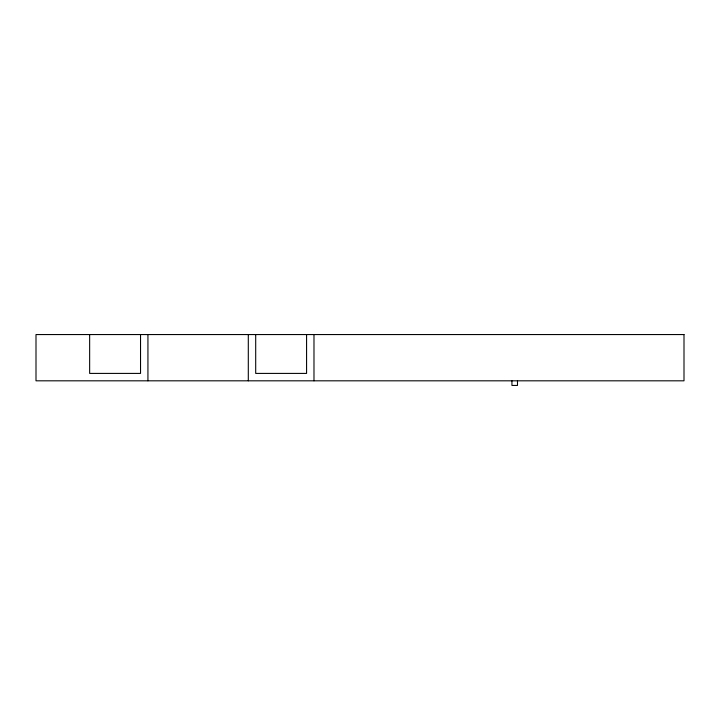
<?xml version="1.0" encoding="UTF-8"?>
<svg xmlns="http://www.w3.org/2000/svg" width="720" height="720" viewBox="0 0 720 720"><rect width="100%" height="100%" fill="white"/><g stroke="black" fill="none" stroke-linecap="round" stroke-linejoin="round"><path stroke-width="1.08" d="M517.491 380.817L517.491 385.443L511.938 385.443L511.938 380.817M313.983 334.557L313.983 380.817M306.576 334.557L306.576 373.41L255.699 373.41L255.699 334.557M248.301 334.557L248.301 380.817M147.933 334.557L147.933 380.817M140.535 334.557L140.535 373.41L89.649 373.41L89.649 334.557M684 334.557L36 334.557L36 380.817L684 380.817L684 334.557"/></g></svg>
